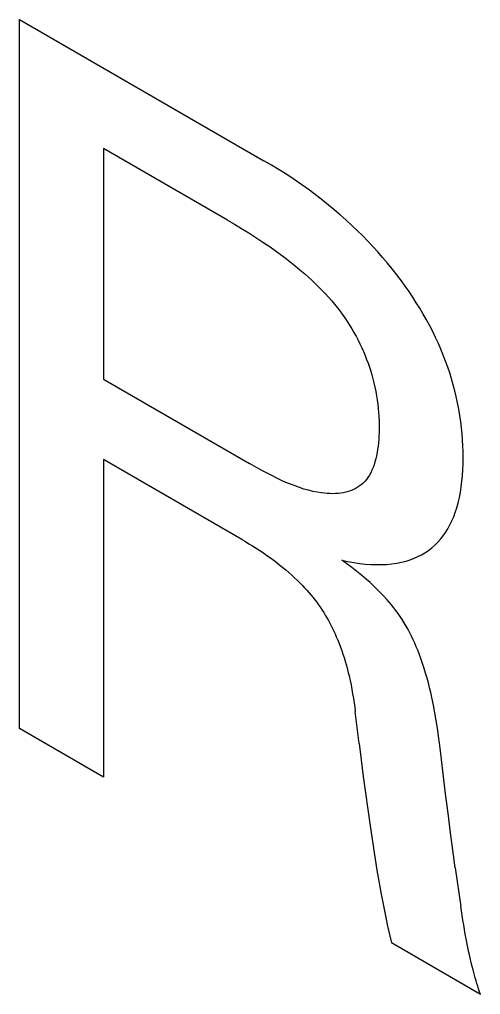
# Model space of a CAD drawing. Extents: x 0 to 420, y 0 to 297.
# Drawn here: x 186.262 to 187.43, y 142.694 to 145.164 of the extents above; entities that cross this region are included whole.
import ezdxf

# ---------------------------------------------------------------- set-up
doc = ezdxf.new("R2010")
doc.units = 0
doc.header["$LTSCALE"] = 23.1
doc.layers.add('40000_ISO', color=7, linetype='CONTINUOUS')

msp = doc.modelspace()

# ---------------------------------------------------------------- linework, layer by layer
at = {"layer": '40000_ISO', "color": 7, "linetype": 'CONTINUOUS'}
for p, q in [((186.2616, 143.3679), (186.2616, 145.1642)), ((186.2616, 145.1642), (186.8813, 144.8065)), ((186.4744, 144.8377), (186.4744, 144.2533)), ((186.7886, 144.6563), (186.4744, 144.8377)), ((186.9005, 144.7952), (186.8813, 144.8065)), ((186.9197, 144.7834), (186.9005, 144.7952)), ((186.939, 144.7712), (186.9197, 144.7834)), ((186.9582, 144.7586), (186.939, 144.7712)), ((186.9773, 144.7454), (186.9582, 144.7586)), ((186.9965, 144.7317), (186.9773, 144.7454)), ((187.0155, 144.7175), (186.9965, 144.7317)), ((187.0303, 144.7061), (187.0155, 144.7175)), ((187.0451, 144.6943), (187.0303, 144.7061)), ((187.0597, 144.6822), (187.0451, 144.6943)), ((187.0743, 144.6697), (187.0597, 144.6822)), ((186.7886, 144.6563), (186.8067, 144.6457)), ((187.0888, 144.6569), (187.0743, 144.6697)), ((187.1032, 144.6436), (187.0888, 144.6569)), ((186.8067, 144.6457), (186.8248, 144.6349)), ((186.8248, 144.6349), (186.8428, 144.6237)), ((187.1175, 144.6301), (187.1032, 144.6436)), ((187.1316, 144.6161), (187.1175, 144.6301)), ((186.8428, 144.6237), (186.8609, 144.6122)), ((186.8609, 144.6122), (186.8789, 144.6003)), ((187.1445, 144.603), (187.1316, 144.6161)), ((186.8789, 144.6003), (186.8969, 144.588)), ((186.8969, 144.588), (186.9097, 144.579)), ((186.9097, 144.579), (186.9223, 144.5698)), ((187.1572, 144.5895), (187.1445, 144.603)), ((187.1697, 144.5758), (187.1572, 144.5895)), ((186.9223, 144.5698), (186.935, 144.5604)), ((186.935, 144.5604), (186.9476, 144.5506)), ((187.1821, 144.5617), (187.1697, 144.5758)), ((187.1943, 144.5473), (187.1821, 144.5617)), ((186.9476, 144.5506), (186.9602, 144.5406)), ((186.9602, 144.5406), (186.9727, 144.5303)), ((186.9727, 144.5303), (186.9851, 144.5196)), ((187.2063, 144.5326), (187.1943, 144.5473)), ((187.2181, 144.5176), (187.2063, 144.5326)), ((186.9851, 144.5196), (186.9939, 144.5119)), ((186.9939, 144.5119), (187.0026, 144.5039)), ((187.2296, 144.5022), (187.2181, 144.5176)), ((187.0026, 144.5039), (187.0113, 144.4957)), ((187.0113, 144.4957), (187.0199, 144.4873)), ((187.0199, 144.4873), (187.0284, 144.4787)), ((187.2395, 144.4887), (187.2296, 144.5022)), ((187.2491, 144.475), (187.2395, 144.4887)), ((187.0284, 144.4787), (187.0368, 144.4698)), ((187.0368, 144.4698), (187.0451, 144.4607)), ((187.0451, 144.4607), (187.0532, 144.4513)), ((187.2585, 144.461), (187.2491, 144.475)), ((187.2676, 144.4469), (187.2585, 144.461)), ((187.0532, 144.4513), (187.0601, 144.4431)), ((187.0601, 144.4431), (187.0668, 144.4347)), ((187.0668, 144.4347), (187.0734, 144.4262)), ((187.2765, 144.4326), (187.2676, 144.4469)), ((187.2852, 144.418), (187.2765, 144.4326)), ((187.0734, 144.4262), (187.0798, 144.4174)), ((187.0798, 144.4174), (187.0861, 144.4085)), ((187.0861, 144.4085), (187.0923, 144.3995)), ((187.2935, 144.4034), (187.2852, 144.418)), ((187.0923, 144.3995), (187.0982, 144.3903)), ((187.0982, 144.3903), (187.104, 144.381)), ((187.3016, 144.3886), (187.2935, 144.4034)), ((187.3093, 144.3736), (187.3016, 144.3886)), ((187.104, 144.381), (187.1095, 144.3715)), ((187.1095, 144.3715), (187.1149, 144.3619)), ((187.1149, 144.3619), (187.12, 144.3522)), ((187.3166, 144.3585), (187.3093, 144.3736)), ((187.3234, 144.3437), (187.3166, 144.3585)), ((187.12, 144.3522), (187.1248, 144.3426)), ((187.1248, 144.3426), (187.1294, 144.3329)), ((187.1294, 144.3329), (187.1337, 144.3231)), ((187.3299, 144.3289), (187.3234, 144.3437)), ((187.1337, 144.3231), (187.1378, 144.3132)), ((187.1378, 144.3132), (187.1417, 144.3034)), ((187.336, 144.3139), (187.3299, 144.3289)), ((187.3418, 144.2989), (187.336, 144.3139)), ((187.1417, 144.3034), (187.1453, 144.2935)), ((187.1453, 144.2935), (187.1487, 144.2836)), ((187.1487, 144.2836), (187.1519, 144.2737)), ((187.3472, 144.2839), (187.3418, 144.2989)), ((187.3522, 144.2689), (187.3472, 144.2839)), ((187.1519, 144.2737), (187.1549, 144.2638)), ((187.1549, 144.2638), (187.1576, 144.254)), ((187.3569, 144.2539), (187.3522, 144.2689)), ((186.4744, 144.2533), (186.8449, 144.0395)), ((187.1576, 144.254), (187.1601, 144.2442)), ((187.1601, 144.2442), (187.1626, 144.2332)), ((187.1626, 144.2332), (187.1649, 144.2222)), ((187.3613, 144.2389), (187.3569, 144.2539)), ((187.3652, 144.224), (187.3613, 144.2389)), ((187.1649, 144.2222), (187.1669, 144.2113)), ((187.1669, 144.2113), (187.1686, 144.2005)), ((187.3688, 144.2092), (187.3652, 144.224)), ((187.3723, 144.193), (187.3688, 144.2092)), ((187.1686, 144.2005), (187.17, 144.1898)), ((187.17, 144.1898), (187.1712, 144.1792)), ((187.3754, 144.177), (187.3723, 144.193)), ((187.1712, 144.1792), (187.1721, 144.1686)), ((187.1721, 144.1686), (187.1728, 144.1582)), ((187.3781, 144.1611), (187.3754, 144.177)), ((187.3803, 144.1454), (187.3781, 144.1611)), ((187.1728, 144.1582), (187.1732, 144.1478)), ((187.1732, 144.1478), (187.1734, 144.1375)), ((187.1734, 144.1375), (187.1734, 144.1273)), ((187.3822, 144.1298), (187.3803, 144.1454)), ((187.1732, 144.1184), (187.1728, 144.1095)), ((187.1734, 144.1273), (187.1732, 144.1184)), ((187.3837, 144.1143), (187.3822, 144.1298)), ((187.3848, 144.099), (187.3837, 144.1143)), ((187.1715, 144.092), (187.1706, 144.0835)), ((187.1723, 144.1007), (187.1715, 144.092)), ((187.1728, 144.1095), (187.1723, 144.1007)), ((187.3856, 144.0839), (187.3848, 144.099)), ((187.1681, 144.067), (187.1665, 144.059)), ((187.1694, 144.0752), (187.1681, 144.067)), ((187.1706, 144.0835), (187.1694, 144.0752)), ((187.3861, 144.0689), (187.3856, 144.0839)), ((187.3862, 144.0541), (187.3861, 144.0689)), ((186.4744, 144.0497), (186.4744, 143.2451)), ((186.825, 143.8472), (186.4744, 144.0497)), ((186.8564, 144.0329), (186.8449, 144.0395)), ((187.1603, 144.0364), (187.1578, 144.0294)), ((187.1626, 144.0437), (187.1603, 144.0364)), ((187.1647, 144.0512), (187.1626, 144.0437)), ((187.1665, 144.059), (187.1647, 144.0512)), ((187.3854, 144.0239), (187.386, 144.0389)), ((187.386, 144.0389), (187.3862, 144.0541)), ((186.868, 144.0264), (186.8564, 144.0329)), ((186.8795, 144.0201), (186.868, 144.0264)), ((186.8911, 144.0139), (186.8795, 144.0201)), ((186.9027, 144.008), (186.8911, 144.0139)), ((187.1519, 144.0163), (187.1486, 144.0103)), ((187.155, 144.0227), (187.1519, 144.0163)), ((187.1578, 144.0294), (187.155, 144.0227)), ((187.3845, 144.0091), (187.3854, 144.0239)), ((186.9142, 144.0023), (186.9027, 144.008)), ((186.9257, 143.9969), (186.9142, 144.0023)), ((186.9372, 143.9918), (186.9257, 143.9969)), ((186.9487, 143.987), (186.9372, 143.9918)), ((186.9601, 143.9826), (186.9487, 143.987)), ((187.1325, 143.9897), (187.1279, 143.9856)), ((187.1369, 143.9942), (187.1325, 143.9897)), ((187.1411, 143.9992), (187.1369, 143.9942)), ((187.145, 144.0045), (187.1411, 143.9992)), ((187.1486, 144.0103), (187.145, 144.0045)), ((187.3815, 143.9804), (187.3832, 143.9946)), ((187.3832, 143.9946), (187.3845, 144.0091)), ((186.9715, 143.9785), (186.9601, 143.9826)), ((186.9828, 143.9749), (186.9715, 143.9785)), ((186.9941, 143.9717), (186.9828, 143.9749)), ((187.0053, 143.9689), (186.9941, 143.9717)), ((187.0164, 143.9667), (187.0053, 143.9689)), ((187.0274, 143.9649), (187.0164, 143.9667)), ((187.0346, 143.9641), (187.0274, 143.9649)), ((187.0417, 143.9635), (187.0346, 143.9641)), ((187.0487, 143.9632), (187.0417, 143.9635)), ((187.0557, 143.9631), (187.0487, 143.9632)), ((187.0625, 143.9633), (187.0557, 143.9631)), ((187.0693, 143.9638), (187.0625, 143.9633)), ((187.0759, 143.9645), (187.0693, 143.9638)), ((187.0824, 143.9656), (187.0759, 143.9645)), ((187.0888, 143.9669), (187.0824, 143.9656)), ((187.0949, 143.9686), (187.0888, 143.9669)), ((187.101, 143.9706), (187.0949, 143.9686)), ((187.1068, 143.9729), (187.101, 143.9706)), ((187.1124, 143.9756), (187.1068, 143.9729)), ((187.1178, 143.9786), (187.1124, 143.9756)), ((187.1229, 143.9819), (187.1178, 143.9786)), ((187.1279, 143.9856), (187.1229, 143.9819)), ((187.3767, 143.953), (187.3793, 143.9665)), ((187.3793, 143.9665), (187.3815, 143.9804)), ((187.3702, 143.9272), (187.3737, 143.9399)), ((187.3737, 143.9399), (187.3767, 143.953)), ((187.3623, 143.9047), (187.3664, 143.9157)), ((187.3664, 143.9157), (187.3702, 143.9272)), ((187.3528, 143.8839), (187.3578, 143.8941)), ((187.3578, 143.8941), (187.3623, 143.9047)), ((187.3355, 143.856), (187.3417, 143.8648)), ((187.3417, 143.8648), (187.3474, 143.8741)), ((187.3474, 143.8741), (187.3528, 143.8839)), ((186.825, 143.8472), (186.8342, 143.8419)), ((186.8342, 143.8419), (186.8433, 143.8364)), ((187.3144, 143.8325), (187.322, 143.84)), ((187.322, 143.84), (187.329, 143.8477)), ((187.329, 143.8477), (187.3355, 143.856)), ((186.8433, 143.8364), (186.8524, 143.8308)), ((186.8524, 143.8308), (186.8615, 143.825)), ((186.8615, 143.825), (186.8707, 143.8191)), ((186.8707, 143.8191), (186.8798, 143.813)), ((187.2805, 143.8083), (187.2895, 143.8135)), ((187.2895, 143.8135), (187.2982, 143.8193)), ((187.2982, 143.8193), (187.3065, 143.8256)), ((187.3065, 143.8256), (187.3144, 143.8325)), ((186.8798, 143.813), (186.8889, 143.8067)), ((186.8889, 143.8067), (186.8979, 143.8002)), ((186.8979, 143.8002), (186.907, 143.7936)), ((186.907, 143.7936), (186.9145, 143.7878)), ((187.0913, 143.7858), (187.0786, 143.7951)), ((187.0786, 143.7951), (187.0937, 143.7917)), ((187.0937, 143.7917), (187.1088, 143.7888)), ((187.1088, 143.7888), (187.1237, 143.7866)), ((187.2178, 143.787), (187.2299, 143.7895)), ((187.2299, 143.7895), (187.2418, 143.7925)), ((187.2418, 143.7925), (187.2518, 143.7957)), ((187.2518, 143.7957), (187.2617, 143.7994)), ((187.2617, 143.7994), (187.2712, 143.8036)), ((187.2712, 143.8036), (187.2805, 143.8083)), ((186.9145, 143.7878), (186.922, 143.782)), ((186.922, 143.782), (186.9295, 143.7759)), ((186.9295, 143.7759), (186.937, 143.7698)), ((186.937, 143.7698), (186.9444, 143.7634)), ((187.1039, 143.7762), (187.0913, 143.7858)), ((187.1166, 143.7663), (187.1039, 143.7762)), ((187.1292, 143.7561), (187.1166, 143.7663)), ((187.1237, 143.7866), (187.1384, 143.7849)), ((187.1384, 143.7849), (187.1523, 143.7838)), ((187.1523, 143.7838), (187.166, 143.7833)), ((187.166, 143.7833), (187.1795, 143.7834)), ((187.1795, 143.7834), (187.1928, 143.784)), ((187.1928, 143.784), (187.2054, 143.7852)), ((187.2054, 143.7852), (187.2178, 143.787)), ((186.9444, 143.7634), (186.9517, 143.7569)), ((186.9517, 143.7569), (186.959, 143.7501)), ((186.959, 143.7501), (186.9663, 143.7432)), ((186.9663, 143.7432), (186.9735, 143.7361)), ((187.1417, 143.7455), (187.1292, 143.7561)), ((187.1504, 143.7377), (187.1417, 143.7455)), ((186.9735, 143.7361), (186.9789, 143.7305)), ((186.9789, 143.7305), (186.9843, 143.7248)), ((186.9843, 143.7248), (186.9897, 143.719)), ((186.9897, 143.719), (186.9949, 143.713)), ((187.1591, 143.7297), (187.1504, 143.7377)), ((187.1677, 143.7215), (187.1591, 143.7297)), ((187.1762, 143.713), (187.1677, 143.7215)), ((186.9949, 143.713), (187.0001, 143.707)), ((187.0001, 143.707), (187.0052, 143.7008)), ((187.0052, 143.7008), (187.0102, 143.6944)), ((187.0102, 143.6944), (187.0151, 143.688)), ((187.1845, 143.7042), (187.1762, 143.713)), ((187.1928, 143.6952), (187.1845, 143.7042)), ((187.1987, 143.6884), (187.1928, 143.6952)), ((187.0151, 143.688), (187.0199, 143.6814)), ((187.0199, 143.6814), (187.0246, 143.6747)), ((187.0246, 143.6747), (187.0288, 143.6684)), ((187.0288, 143.6684), (187.0329, 143.6619)), ((187.2046, 143.6814), (187.1987, 143.6884)), ((187.2103, 143.6743), (187.2046, 143.6814)), ((187.2159, 143.667), (187.2103, 143.6743)), ((187.2214, 143.6595), (187.2159, 143.667)), ((187.0329, 143.6619), (187.0369, 143.6554)), ((187.0369, 143.6554), (187.0408, 143.6488)), ((187.0408, 143.6488), (187.0446, 143.6421)), ((187.0446, 143.6421), (187.0483, 143.6353)), ((187.2267, 143.6519), (187.2214, 143.6595)), ((187.2318, 143.6442), (187.2267, 143.6519)), ((187.237, 143.636), (187.2318, 143.6442)), ((187.0483, 143.6353), (187.0518, 143.6285)), ((187.0518, 143.6285), (187.0552, 143.6216)), ((187.0552, 143.6216), (187.0585, 143.6147)), ((187.2419, 143.6277), (187.237, 143.636)), ((187.2466, 143.6192), (187.2419, 143.6277)), ((187.2511, 143.6106), (187.2466, 143.6192)), ((187.0585, 143.6147), (187.0617, 143.6077)), ((187.0617, 143.6077), (187.0648, 143.6008)), ((187.0648, 143.6008), (187.0684, 143.592)), ((187.0684, 143.592), (187.0719, 143.5832)), ((187.2555, 143.6019), (187.2511, 143.6106)), ((187.2596, 143.5932), (187.2555, 143.6019)), ((187.2636, 143.5844), (187.2596, 143.5932)), ((187.0719, 143.5832), (187.0753, 143.5744)), ((187.0753, 143.5744), (187.0784, 143.5656)), ((187.2674, 143.5755), (187.2636, 143.5844)), ((187.271, 143.5667), (187.2674, 143.5755)), ((187.2745, 143.5578), (187.271, 143.5667)), ((187.0784, 143.5656), (187.0814, 143.5568)), ((187.0814, 143.5568), (187.0843, 143.548)), ((187.0843, 143.548), (187.0869, 143.5392)), ((187.2791, 143.5454), (187.2745, 143.5578)), ((187.2834, 143.533), (187.2791, 143.5454)), ((187.0869, 143.5392), (187.0895, 143.5304)), ((187.0895, 143.5304), (187.0919, 143.5217)), ((187.0919, 143.5217), (187.0942, 143.5129)), ((187.2874, 143.5206), (187.2834, 143.533)), ((187.2912, 143.5082), (187.2874, 143.5206)), ((187.0942, 143.5129), (187.097, 143.5014)), ((187.097, 143.5014), (187.0996, 143.49)), ((187.2948, 143.4959), (187.2912, 143.5082)), ((187.2981, 143.4836), (187.2948, 143.4959)), ((187.0996, 143.49), (187.102, 143.4785)), ((187.102, 143.4785), (187.1042, 143.4672)), ((187.3012, 143.4714), (187.2981, 143.4836)), ((187.3041, 143.4592), (187.3012, 143.4714)), ((187.1042, 143.4672), (187.1062, 143.4559)), ((187.1062, 143.4559), (187.1081, 143.4446)), ((187.1081, 143.4446), (187.1098, 143.4334)), ((187.3068, 143.447), (187.3041, 143.4592)), ((187.3109, 143.4274), (187.3068, 143.447)), ((187.1098, 143.4334), (187.1114, 143.4223)), ((187.1114, 143.4223), (187.1128, 143.4112)), ((187.3146, 143.408), (187.3109, 143.4274)), ((187.1227, 143.3304), (187.1128, 143.4112)), ((187.3179, 143.3886), (187.3146, 143.408)), ((187.321, 143.3693), (187.3179, 143.3886)), ((187.3238, 143.3501), (187.321, 143.3693)), ((186.4744, 143.2451), (186.2616, 143.3679)), ((187.3264, 143.331), (187.3238, 143.3501)), ((187.1227, 143.3304), (187.1279, 143.2887)), ((187.3289, 143.3119), (187.3264, 143.331)), ((187.3333, 143.2756), (187.3289, 143.3119)), ((187.1279, 143.2887), (187.1332, 143.247)), ((187.3419, 143.2031), (187.3333, 143.2756)), ((187.1332, 143.247), (187.1387, 143.2053)), ((187.1387, 143.2053), (187.1444, 143.1634)), ((187.348, 143.1538), (187.3419, 143.2031)), ((187.1444, 143.1634), (187.1504, 143.1215)), ((187.3544, 143.1043), (187.348, 143.1538)), ((187.1504, 143.1215), (187.1545, 143.0935)), ((187.3602, 143.0598), (187.3544, 143.1043)), ((187.1545, 143.0935), (187.1587, 143.0655)), ((187.1587, 143.0655), (187.1631, 143.0375)), ((187.3664, 143.0153), (187.3602, 143.0598)), ((187.1631, 143.0375), (187.1677, 143.0094)), ((187.1677, 143.0094), (187.1725, 142.9812)), ((187.3664, 143.0153), (187.3802, 142.9177)), ((187.1725, 142.9812), (187.1776, 142.953)), ((187.1776, 142.953), (187.1816, 142.9318)), ((187.1816, 142.9318), (187.1857, 142.9105)), ((187.1857, 142.9105), (187.1901, 142.8892)), ((187.3819, 142.906), (187.3802, 142.9177)), ((187.3837, 142.8943), (187.3819, 142.906)), ((187.1901, 142.8892), (187.1946, 142.8679)), ((187.3856, 142.8826), (187.3837, 142.8943)), ((187.3876, 142.8708), (187.3856, 142.8826)), ((187.1946, 142.8679), (187.1993, 142.8465)), ((187.3897, 142.859), (187.3876, 142.8708)), ((187.3918, 142.8472), (187.3897, 142.859)), ((187.1993, 142.8465), (187.2043, 142.825)), ((187.394, 142.8354), (187.3918, 142.8472)), ((187.3957, 142.8267), (187.394, 142.8354)), ((187.3974, 142.8181), (187.3957, 142.8267)), ((187.4303, 142.6945), (187.2043, 142.825)), ((187.3992, 142.8094), (187.3974, 142.8181)), ((187.401, 142.8007), (187.3992, 142.8094)), ((187.4029, 142.792), (187.401, 142.8007)), ((187.4049, 142.7833), (187.4029, 142.792)), ((187.4069, 142.7746), (187.4049, 142.7833)), ((187.4091, 142.7658), (187.4069, 142.7746)), ((187.4113, 142.7571), (187.4091, 142.7658)), ((187.4131, 142.7502), (187.4113, 142.7571)), ((187.415, 142.7432), (187.4131, 142.7502)), ((187.417, 142.7363), (187.415, 142.7432)), ((187.419, 142.7294), (187.417, 142.7363)), ((187.4211, 142.7224), (187.419, 142.7294)), ((187.4233, 142.7154), (187.4211, 142.7224)), ((187.4255, 142.7085), (187.4233, 142.7154)), ((187.4279, 142.7015), (187.4255, 142.7085)), ((187.4303, 142.6945), (187.4279, 142.7015))]:
    msp.add_line(p, q, dxfattribs=at)

doc.saveas('drawing.dxf')
